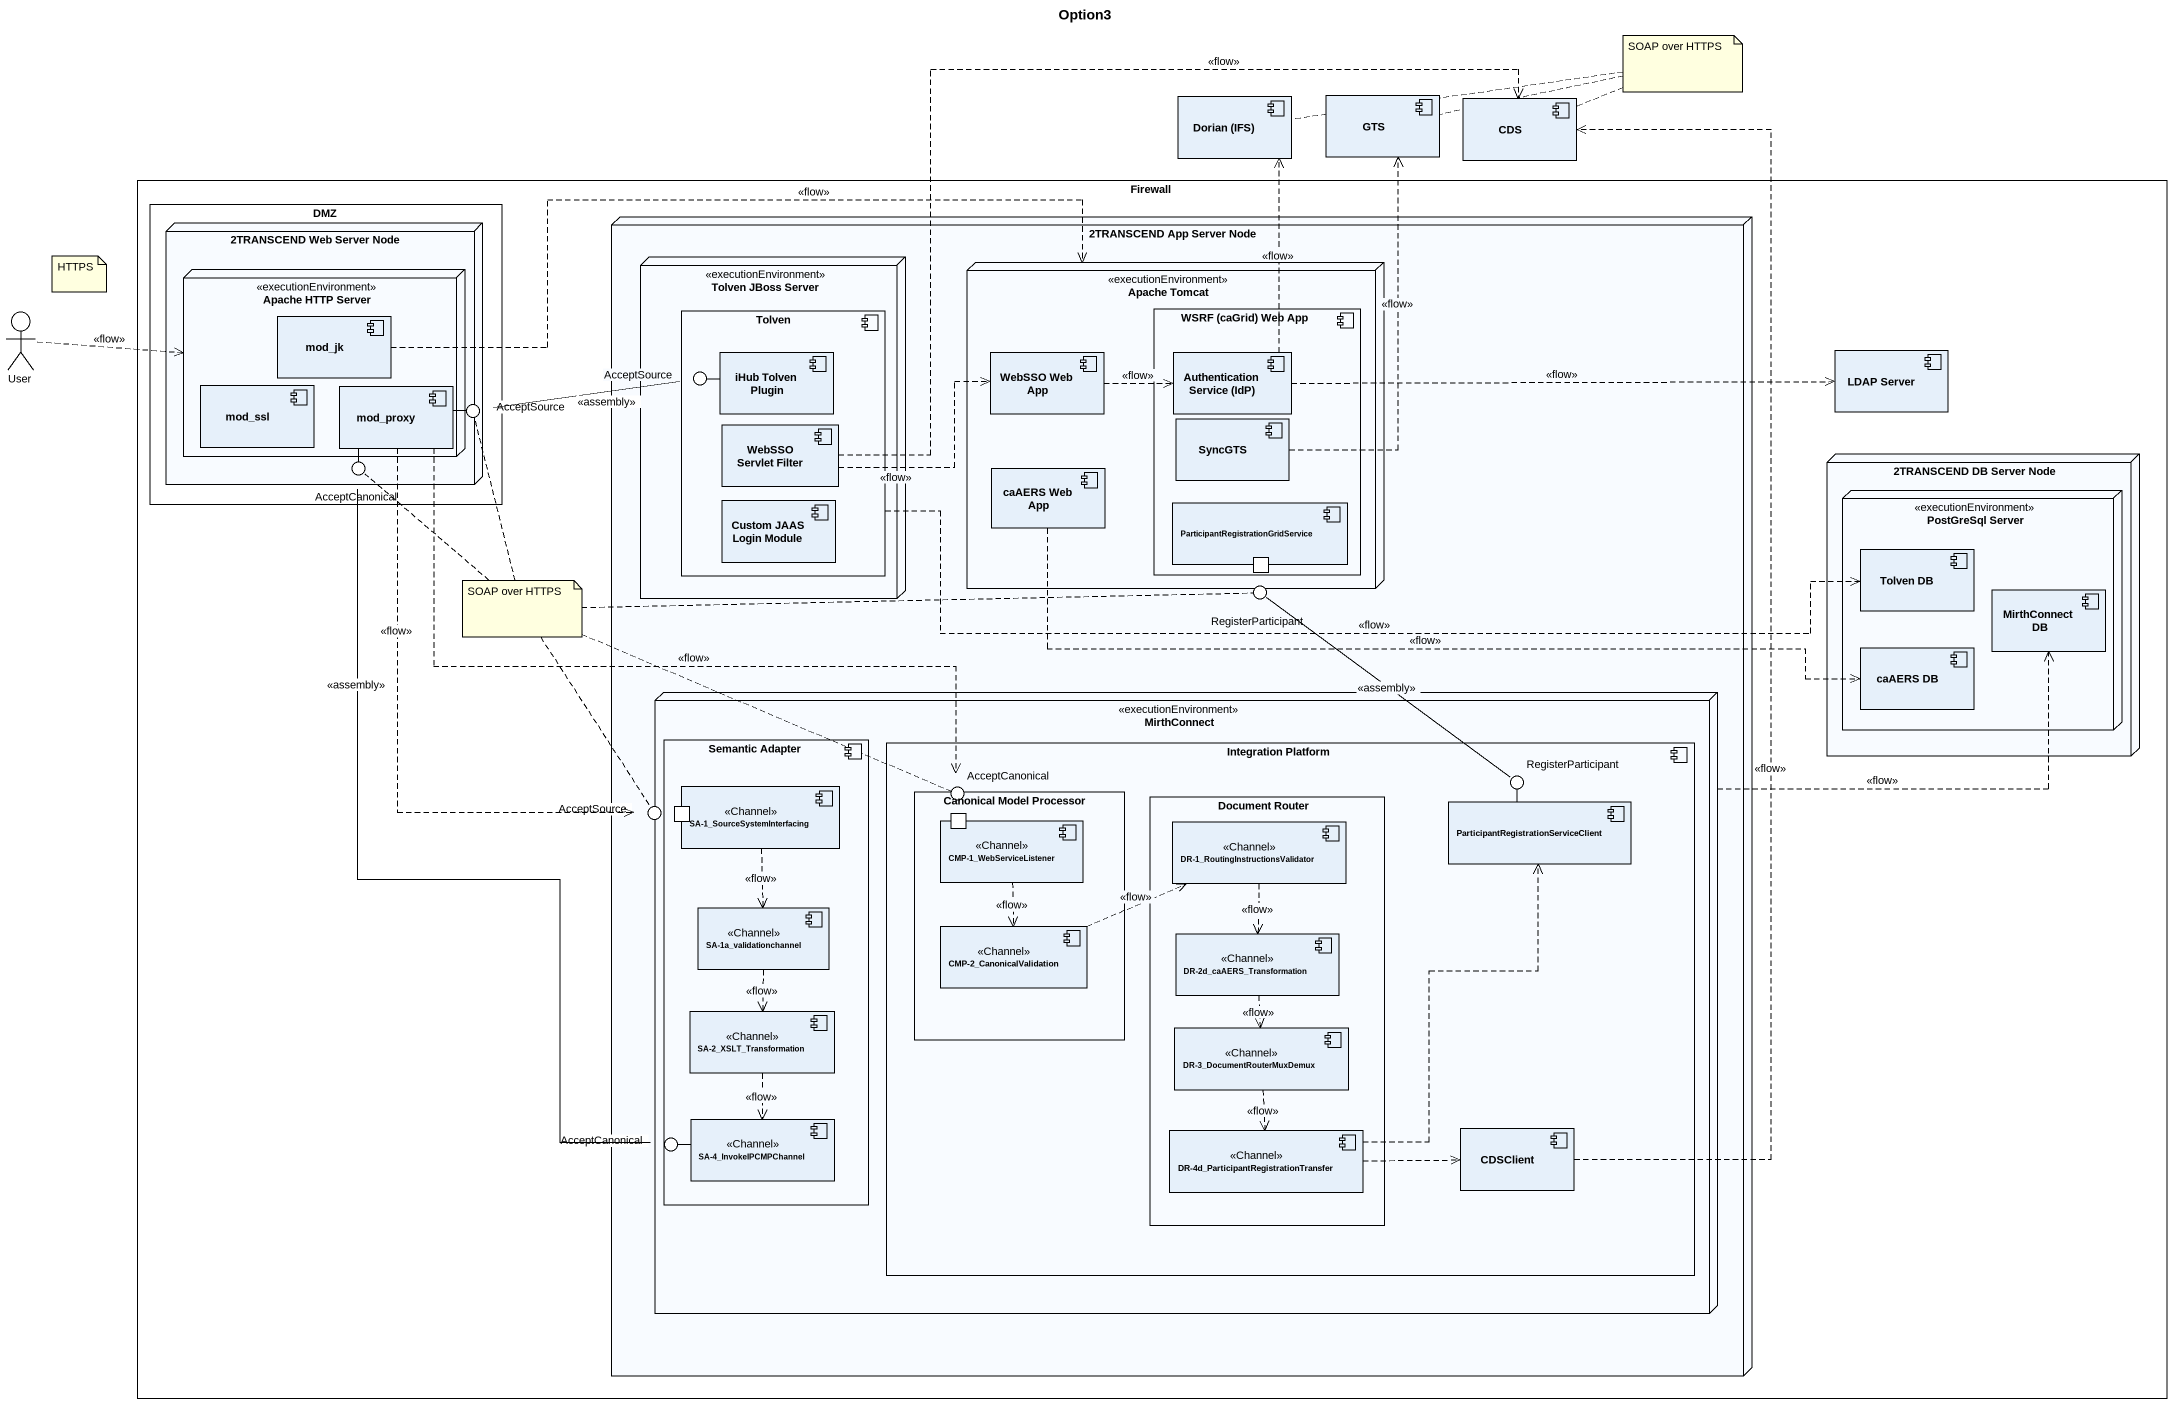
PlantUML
@startuml
title Option3
component "Dorian (IFS)" as Dorian_IFS
component GTS
component CDS
rectangle Firewall {
  rectangle DMZ {
    node "2TRANSCEND Web Server Node" as n2TRANSCEND_Web_Server_Node {
      node "Apache HTTP Server" as Apache_HTTP_Server <<executionEnvironment>> {
        component mod_jk
        component mod_ssl
        component mod_proxy
      }
    }
  }
  node "2TRANSCEND App Server Node" as n2TRANSCEND_App_Server_Node {
    node "Tolven JBoss Server" as Tolven_JBoss_Server <<executionEnvironment>> {
      component Tolven {
        component "iHub Tolven Plugin" as iHub_Tolven_Plugin
        component "WebSSO Servlet Filter" as WebSSO_Servlet_Filter
        component "Custom JAAS Login Module" as Custom_JAAS_Login_Module
      }
    }
    node "Apache Tomcat" as Apache_Tomcat <<executionEnvironment>> {
      component "WSRF (caGrid) Web App" as WSRF_caGrid_Web_App {
        component "AuthenticationService (IdP)" as AuthenticationService_IdP
        component SyncGTS
        component "ParticipantRegistrationGridService" as ParticipantRegistrationGridS {
          port " " as port1
        }
      }
      component "WebSSO Web App" as WebSSO_Web_App
      component "caAERS Web App" as caAERS_Web_App
    }
    node MirthConnect <<executionEnvironment>> {
      component "Semantic Adapter" as Semantic_Adapter {
        component "SA-1_SourceSystemInterfacing" as SA_1_SourceSystemInterfacing <<Channel>> {
          port " " as port2
        }
        component "SA-1a_validationchannel" as SA_1a_validationchannel <<Channel>>
        component "SA-2_XSLT_Transformation" as SA_2_XSLT_Transformation <<Channel>>
        component "SA-4_InvokeIPCMPChannel" as SA_4_InvokeIPCMPChannel <<Channel>>
      }
      component "Integration Platform" as Integration_Platform {
        rectangle "Canonical Model Processor" as Canonical_Model_Processor {
          component "CMP-1_WebServiceListener" as CMP_1_WebServiceListener <<Channel>> {
            port " " as port3
          }
          component "CMP-2_CanonicalValidation" as CMP_2_CanonicalValidation <<Channel>>
        }
        rectangle "Document Router" as Document_Router {
          component "DR-1_RoutingInstructionsValidator" as DR_1_RoutingInstructionsVali <<Channel>>
          component "DR-2d_caAERS_Transformation" as DR_2d_caAERS_Transformation <<Channel>>
          component "DR-3_DocumentRouterMuxDemux" as DR_3_DocumentRouterMuxDemux <<Channel>>
          component "DR-4d_ParticipantRegistrationTransfer" as DR_4d_ParticipantRegistratio <<Channel>>
        }
        component "ParticipantRegistrationServiceClient" as ParticipantRegistrationServi
        component CDSClient
      }
    }
  }
  component "LDAP Server" as LDAP_Server
  node "2TRANSCEND DB Server Node" as n2TRANSCEND_DB_Server_Node {
    node "PostGreSql Server" as PostGreSql_Server <<executionEnvironment>> {
      component "Tolven DB" as Tolven_DB
      component "MirthConnect DB" as MirthConnect_DB
      component "caAERS DB" as caAERS_DB
    }
  }
}
actor User
() AcceptSource
() "AcceptSource" as AcceptSource_2
() AcceptCanonical
() RegisterParticipant
() "AcceptCanonical" as AcceptCanonical_2
() "RegisterParticipant" as RegisterParticipant_2
() "AcceptSource" as AcceptSource_3
() "AcceptCanonical" as AcceptCanonical_3
iHub_Tolven_Plugin -left- AcceptSource
mod_proxy -right- AcceptSource_2
mod_proxy -- AcceptCanonical
n2TRANSCEND_App_Server_Node -up- RegisterParticipant
Integration_Platform -up- AcceptCanonical_2
ParticipantRegistrationServi -up- RegisterParticipant_2
n2TRANSCEND_App_Server_Node -left- AcceptSource_3
SA_4_InvokeIPCMPChannel -left- AcceptCanonical_3
User .right.> Apache_HTTP_Server : <<flow>>
mod_jk .right.> Apache_Tomcat : <<flow>>
Tolven .right.> Tolven_DB : <<flow>>
AcceptSource -left- AcceptSource_2 : <<assembly>>
WebSSO_Web_App .right.> AuthenticationService_IdP : <<flow>>
AuthenticationService_IdP .up.> Dorian_IFS : <<flow>>
AuthenticationService_IdP .right.> LDAP_Server : <<flow>>
mod_proxy ..> AcceptCanonical_2 : <<flow>>
mod_proxy ..> AcceptSource_3 : <<flow>>
SyncGTS .up.> GTS : <<flow>>
WebSSO_Servlet_Filter .right.> CDS : <<flow>>
WebSSO_Servlet_Filter .right.> WebSSO_Web_App : <<flow>>
caAERS_Web_App .right.> caAERS_DB : <<flow>>
MirthConnect .right.> MirthConnect_DB : <<flow>>
SA_1_SourceSystemInterfacing ..> SA_1a_validationchannel : <<flow>>
RegisterParticipant_2 -up- RegisterParticipant : <<assembly>>
CMP_1_WebServiceListener ..> CMP_2_CanonicalValidation : <<flow>>
DR_1_RoutingInstructionsVali ..> DR_2d_caAERS_Transformation : <<flow>>
SA_1a_validationchannel ..> SA_2_XSLT_Transformation : <<flow>>
CMP_2_CanonicalValidation .right.> DR_1_RoutingInstructionsVali : <<flow>>
DR_2d_caAERS_Transformation ..> DR_3_DocumentRouterMuxDemux : <<flow>>
SA_2_XSLT_Transformation ..> SA_4_InvokeIPCMPChannel : <<flow>>
DR_3_DocumentRouterMuxDemux ..> DR_4d_ParticipantRegistratio : <<flow>>
AcceptCanonical_3 -up- AcceptCanonical : <<assembly>>
DR_4d_ParticipantRegistratio .up.> ParticipantRegistrationServi
DR_4d_ParticipantRegistratio .right.> CDSClient
CDSClient .up.> CDS : <<flow>>
note as N1
  SOAP over HTTPS
end note
N1 .. CDS
N1 .. GTS
N1 .. Dorian_IFS
note as N2
  HTTPS
end note
note as N3
  SOAP over HTTPS
end note
N3 .. AcceptSource_2
N3 .. AcceptSource_3
N3 .. AcceptCanonical_2
N3 .. RegisterParticipant
N3 .. AcceptCanonical
@enduml
